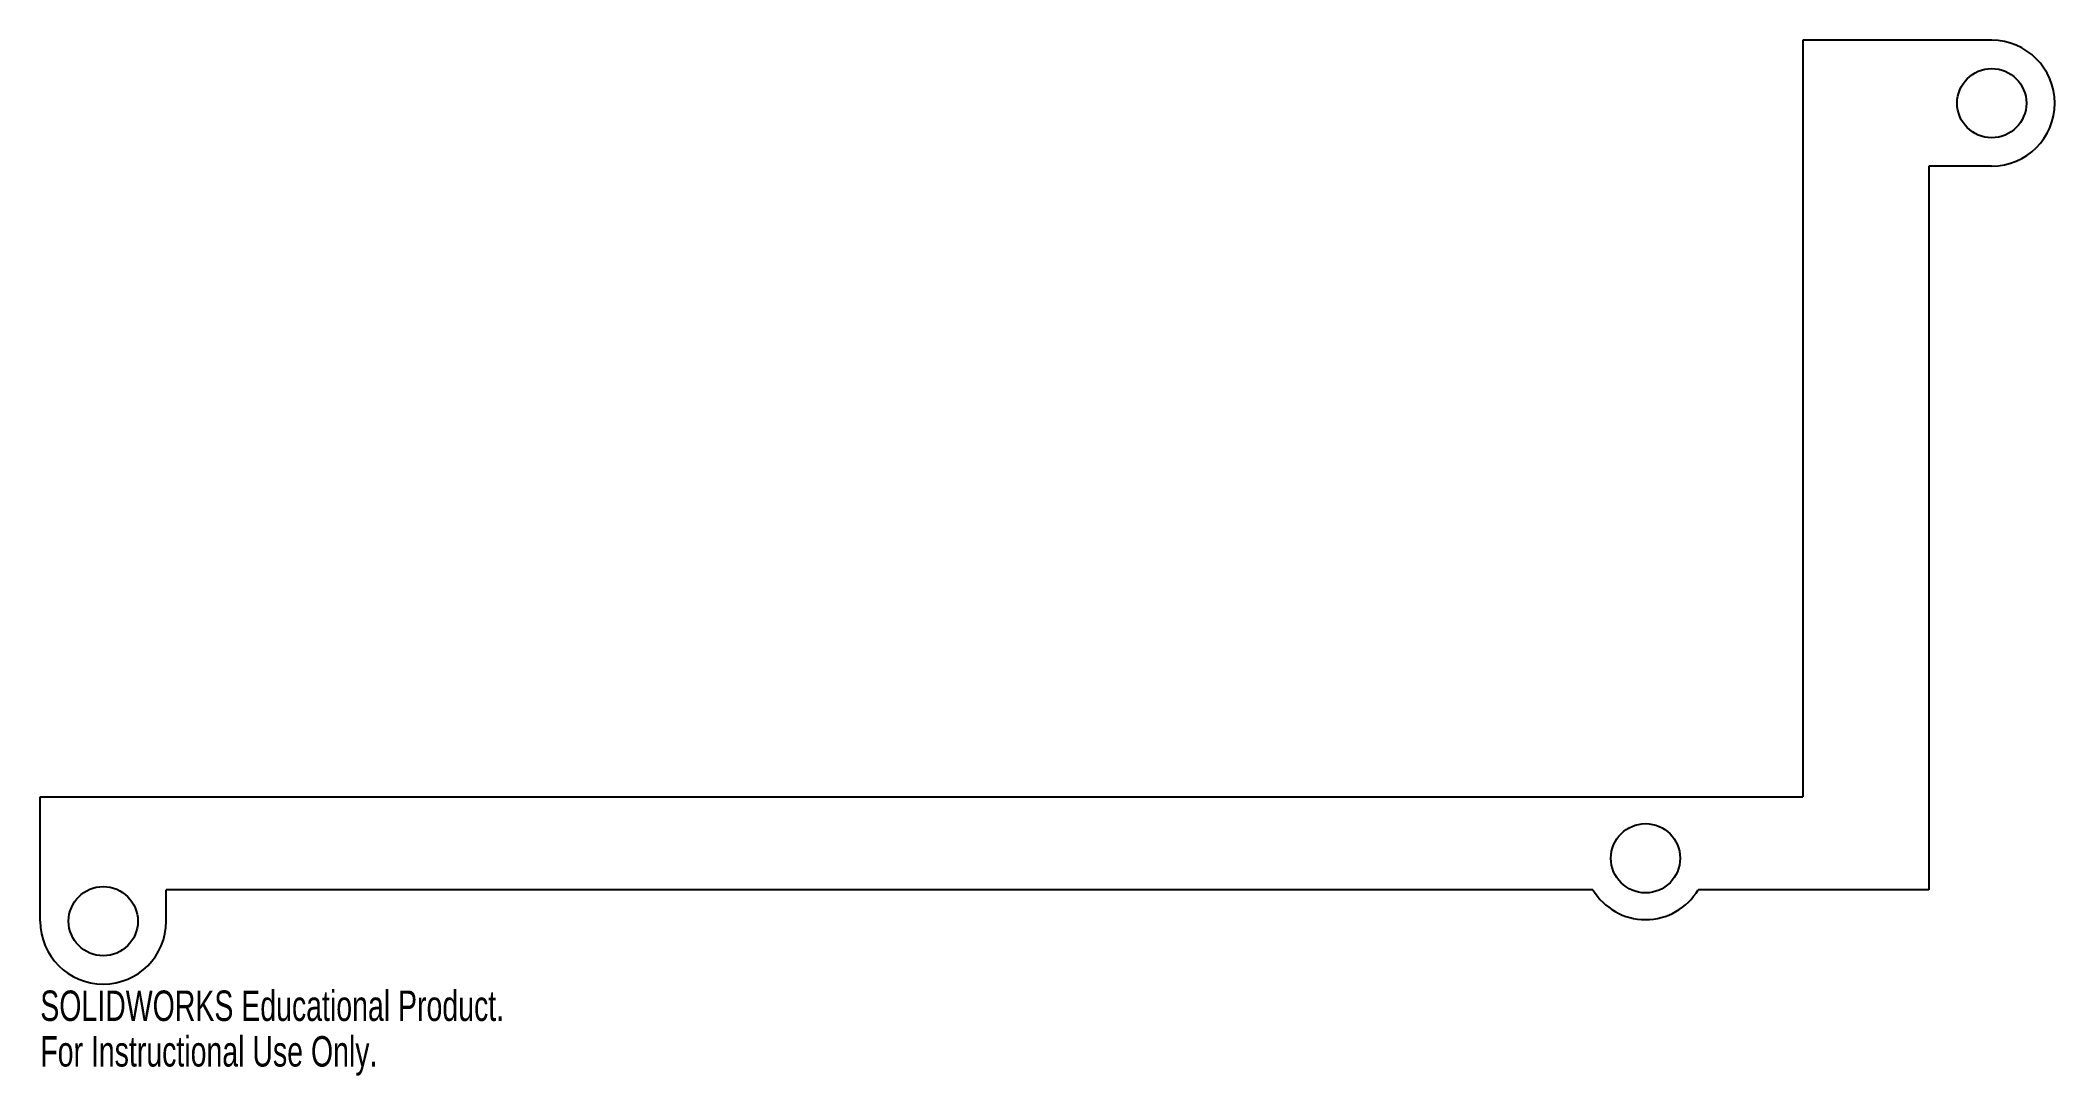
# Model space of a CAD drawing. Header units: millimetres. Extents: x -132 to 188, y -30 to 135.
import ezdxf

# ---------------------------------------------------------------- set-up
doc = ezdxf.new("R2010")
doc.units = ezdxf.units.MM
doc.styles.add('SLDTEXTSTYLE0', font='TXT', dxfattribs={"width": 0.7})

msp = doc.modelspace()

# ---------------------------------------------------------------- linework, layer by layer
at = {"color": 7, "linetype": 'Continuous', "lineweight": 25}
for p, q in [((177.5, 135), (147.5, 135)), ((147.5, 135), (147.5, 14.75)), ((167.5, 115), (167.5, 0)), ((177.5, 115), (167.5, 115)), ((-132.5, 14.75), (147.5, 14.75)), ((-132.5, -5), (-132.5, 14.75)), ((-112.5, -5), (-112.5, 0)), ((114.13, 0), (-112.5, 0)), ((167.5, 0), (130.87, 0))]:
    msp.add_line(p, q, dxfattribs=at)
for centre in [(177.5, 125), (122.5, 5), (-122.5, -5)]:
    msp.add_circle(centre, 5.5, dxfattribs=at)
for centre, radius, start, end in [((177.5, 125), 10, 270, 90), ((122.5, 5), 9.75, 210.8519, 329.1481), ((-122.5, -5), 10, 180, 0)]:
    msp.add_arc(centre, radius, start, end, dxfattribs=at)

# ---------------------------------------------------------------- texts
at = {"color": 7, "linetype": 'Continuous', "char_height": 4.8336, "attachment_point": 1, "style": 'SLDTEXTSTYLE0'}
for s, insert in [('SOLIDWORKS Educational Product.', (-132.5, -16.02)), ('For Instructional Use Only.', (-132.5, -23.27))]:
    msp.add_mtext(s, dxfattribs=dict(at, insert=insert))

doc.saveas('drawing.dxf')
